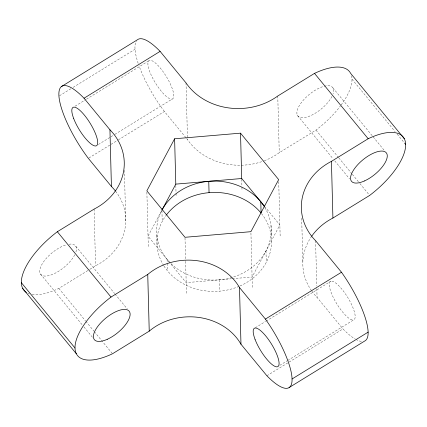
<?xml version="1.0" encoding="UTF-8"?>
<svg xmlns="http://www.w3.org/2000/svg" width="427" height="427" viewBox="0 0 427 427"><rect width="100%" height="100%" fill="white"/><g stroke="black" fill="none" stroke-linecap="round" stroke-linejoin="round"><path stroke-width="0.32" stroke-dasharray="2.13 1.6" d="M59.502 95.76L70.861 88.768M73.134 87.37L135.023 49.265M75.104 106.184L85.891 99.539M86.462 99.192L149.487 60.383M98.407 144.497L110.331 137.152M110.903 136.805L114.308 134.708M114.874 134.356L172.225 99.048A22.482 6.325 58.4 0 0 160.557 68.379A22.482 6.325 58.4 0 0 149.786 71.725A22.482 6.325 58.4 0 0 172.225 99.048M88.896 157.985L110.47 144.7M111.036 144.353L117.852 140.157M118.418 139.805L164.411 111.49L186.247 138.081M32.137 294.486A57.602 24.12 -39.4 0 0 58.83 288.412L89.35 269.618M89.916 269.272L95.568 265.791A60.805 52.494 -1.5 0 0 115.882 191.611M264.281 160.765A61.002 52.67 -1.5 0 0 279.253 152.695L315.991 130.075A57.602 24.12 -39.4 0 0 340.282 106.158M255.346 327.744L265.567 321.451M266.133 321.104L330.861 281.249M279.786 365.357L287.168 360.815M287.734 360.463L353.599 319.908A22.482 6.325 58.4 0 0 341.936 289.239A22.482 6.325 58.4 0 0 331.16 292.586A22.482 6.325 58.4 0 0 353.599 319.908M266.886 375.771L342.972 328.923A57.602 16.21 58.4 0 0 355.216 339.059M231.658 278.772L186.177 282.647L169.594 262.45M232.32 278.714L252.09 277.032L279.861 224.965L265.348 207.292M351.987 79.107L395.087 131.591M397.201 134.163L404.807 143.424M332.916 87.871L384.465 150.646M315.991 130.075L338.387 157.344M338.808 157.857L351.907 173.81M352.328 174.323L359.513 183.071M359.934 183.583L369.654 195.422M297.582 115.589L333.076 158.807M334.768 160.867L349.558 178.876M186.668 138.588L187.506 139.613A61.002 52.67 -1.5 0 0 263.699 160.984M311.902 291.23A60.986 52.654 -1.5 0 0 317.064 297.373L342.972 328.923M169.177 261.943L148.03 236.195L161.913 210.159L162.212 221.496M75.755 246.208L114.628 293.546M115.05 294.059L127.305 308.983M58.83 288.412L85.448 320.826M85.875 321.344L93.903 331.117M94.324 331.635L112.071 353.246M40.421 273.926L82.251 324.867M83.943 326.922L92.392 337.213M315.58 240.684L316.765 286.037M316.834 288.7L317.064 297.373M301.692 218.24L302.844 262.258M277.769 96.006L279.253 152.695M278.724 181.614L280.155 236.302M271.028 225.718L271.326 237.054M265.978 250.996L266.272 262.333M250.937 233.014L252.389 288.369M241.73 179.18L241.922 186.514M241.938 187.181L242.008 189.85M219.136 279.84L219.43 291.177M186.023 82.923L187.506 139.613M185.008 237.962L185.601 260.635M185.622 261.303L186.476 293.984M175.833 185.462L176.025 192.796M176.041 193.463L176.095 195.465M167.106 259.419L167.192 262.754M167.208 263.422L167.4 270.755M156.864 235.442L157.157 246.779M146.877 192.177L148.329 247.532M124.396 170.229L125.741 221.581M94.084 209.102L95.568 265.791M164.411 111.49A57.09 16.066 58.4 0 1 139.042 65.838M138.161 63.308A57.09 16.066 58.4 0 1 136.421 40.907M351.522 75.712A57.602 24.12 -39.4 0 1 340.666 105.645M311.518 290.691A60.986 52.654 -1.5 0 1 311.283 236.83M361.343 341.424A57.602 16.21 58.4 0 1 356.182 339.598M29.591 293.909A57.602 24.12 -39.4 0 1 27.883 293.264M261.484 213.575A57.325 49.495 -1.5 0 1 239.659 286.111M239.045 286.373A57.325 49.495 -1.5 0 1 164 266.074M163.658 265.53A57.325 49.495 -1.5 0 1 165.991 215.523M264.863 207.511A57.325 49.495 -1.5 0 1 246.096 271.342A57.325 49.495 -1.5 0 1 170.619 263.272M170.154 262.808A57.325 49.495 -1.5 0 1 161.609 210.746M69.035 244.191A22.482 9.415 -39.4 0 1 75.905 252.079M74.762 254.802A22.482 9.415 -39.4 0 1 50.146 275.266A22.482 9.415 -39.4 0 1 41.632 264.911A22.482 9.415 -39.4 0 1 66.489 244.735M324.178 86.254A22.482 9.415 -39.4 0 1 333.071 93.737M331.928 96.465A22.482 9.415 -39.4 0 1 307.312 116.923A22.482 9.415 -39.4 0 1 298.793 106.569A22.482 9.415 -39.4 0 1 323.65 86.398"/><path stroke-width="0.64" d="M174.611 138.775L146.845 190.842L184.992 237.295L250.905 231.68L278.671 179.612L240.524 133.16L174.611 138.775L175.796 184.128L161.913 210.159A57.325 49.495 -1.5 0 1 212.32 181.112A57.325 49.495 -1.5 0 1 264.526 206.962M61.467 86.537L137.553 39.69A57.09 16.066 58.4 0 1 160.114 51.373L186.023 82.923A61.002 52.67 -1.5 0 0 277.769 96.006L314.507 73.385A57.602 24.12 -39.4 0 1 350.631 73.359L404.294 138.706M115.509 191.125A60.805 52.494 -1.5 0 0 111.42 186.46L88.325 158.337A57.09 16.066 58.4 0 1 58.937 96.112A57.09 16.066 58.4 0 1 84.028 98.221L160.114 51.373M26.362 292.436A57.602 24.12 -39.4 0 1 57.346 231.722L94.084 209.102A60.805 52.494 -1.5 0 0 109.936 129.771L84.028 98.221M21.35 282.69L75.013 348.032A57.602 24.12 -39.4 0 1 111.009 297.069L147.747 274.449A57.554 49.692 -1.5 0 1 239.494 287.531L265.402 319.081A57.602 16.21 58.4 0 1 292.057 378.979L368.143 332.131M289.084 387.588L365.17 340.741A57.602 16.21 58.4 0 0 341.488 272.234L315.58 240.684A60.986 52.654 -1.5 0 1 331.432 161.353L368.17 138.732A57.602 24.12 -39.4 0 1 405.65 144.454A57.602 24.12 -39.4 0 1 369.654 195.422L332.916 218.037A60.986 52.654 -1.5 0 0 311.662 236.28M292.057 378.979A57.602 16.21 58.4 0 1 266.886 375.771L240.977 344.221A57.554 49.692 -1.5 0 0 149.231 331.138L112.493 353.759A57.602 24.12 -39.4 0 1 75.013 348.032M265.402 319.081L341.488 272.234M175.796 184.128L241.714 178.513L264.516 206.284M404.807 143.424L405.65 144.454M314.507 73.385L368.17 138.732M57.346 231.722L111.009 297.069M22.706 288.438L76.369 353.786M331.432 161.353L332.916 218.037M260.785 201.736L261.084 213.078A57.325 49.495 -1.5 0 0 166.381 215M240.524 133.16L241.714 178.513M239.494 287.531L240.977 344.221M208.755 181.32L209.054 192.657M147.747 274.449L149.231 331.138M109.936 129.771L111.42 186.46M73.7 118.573A22.482 6.325 58.4 0 0 96.139 145.895A22.482 6.325 58.4 0 0 84.471 115.226A22.482 6.325 58.4 0 0 73.7 118.573M255.074 339.433A22.482 6.325 58.4 0 0 277.513 366.756A22.482 6.325 58.4 0 0 265.85 336.092A22.482 6.325 58.4 0 0 255.074 339.433M107.284 339.294A22.482 9.415 -39.4 0 0 129.418 311.555A22.482 9.415 -39.4 0 0 98.552 325.395A22.482 9.415 -39.4 0 0 107.284 339.294M364.444 180.952A22.482 9.415 -39.4 0 0 386.579 153.218A22.482 9.415 -39.4 0 0 355.712 167.053A22.482 9.415 -39.4 0 0 364.444 180.952"/></g></svg>
